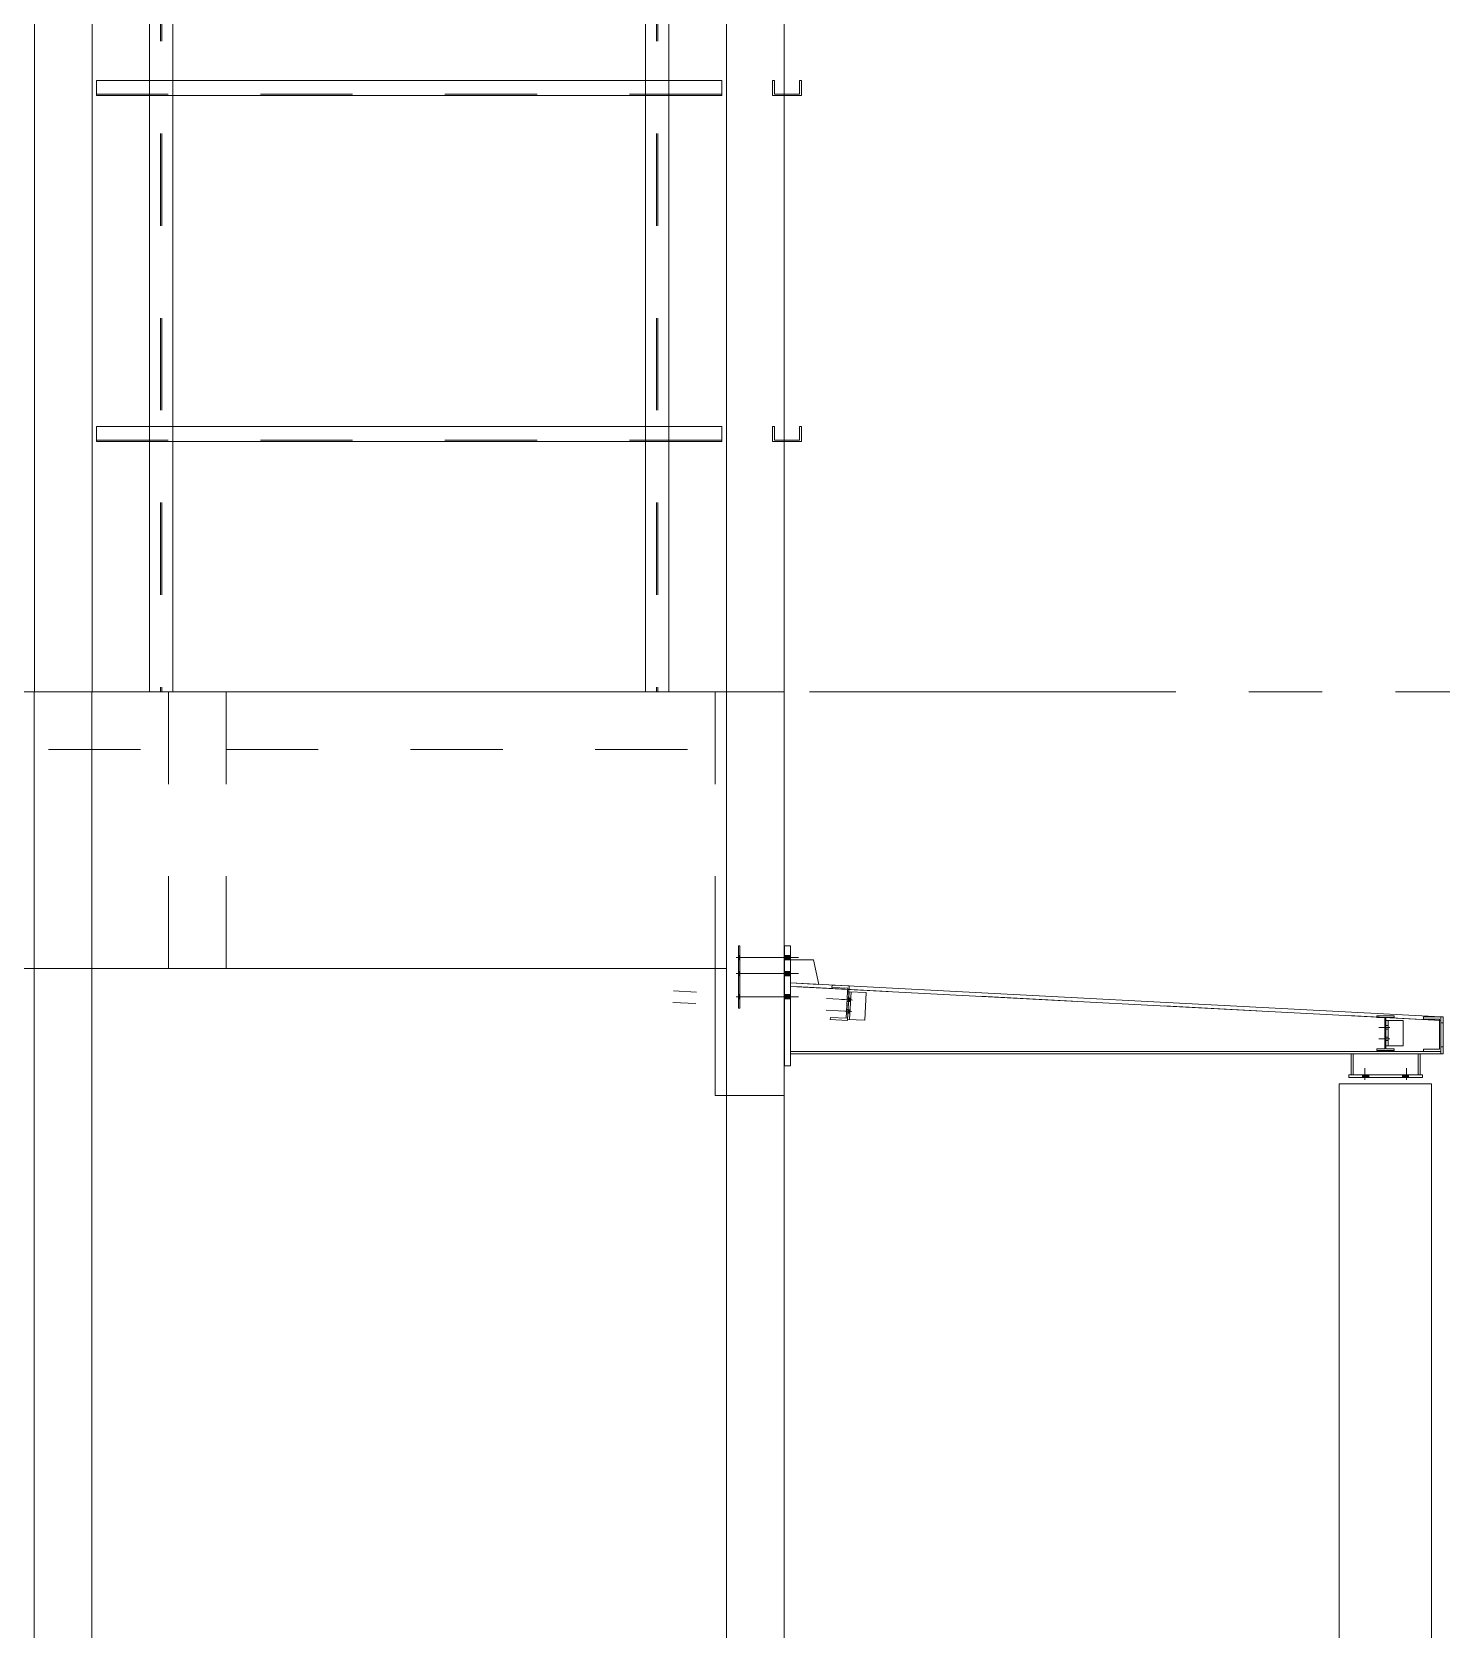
# Model space of a CAD drawing. Header units: millimetres. Extents: x 652937 to 1670132, y 1473552 to 2851037.
# Drawn here: x 663526.55 to 663532.66, y 1524457.64 to 1524464.6 of the extents above; entities that cross this region are included whole.
import ezdxf

# ---------------------------------------------------------------- set-up
doc = ezdxf.new("R2010")
doc.units = ezdxf.units.MM
doc.linetypes.add('XKITLINE00', pattern=[0])
doc.linetypes.add('XKITLINE02', pattern=[4, 2, -2])
for name, color, linetype, lineweight in [('Bolt', 7, 'Continuous', 0), ('Part', 2, 'Continuous', 0), ('S-GRID', 1, 'Continuous', 9)]:
    doc.layers.add(name, color=color, linetype=linetype, lineweight=lineweight)

# ---------------------------------------------------------------- blocks, each defined once
blk = doc.blocks.new('*A1092749')
at = {"layer": 'S-GRID', "linetype": 'XKITLINE00', "lineweight": 0}
for p, q in [((537.774725, 31.898606), (539.362225, 31.898606)), ((540.949725, 31.898606), (548.887225, 31.898606)), ((550.474725, 31.898606), (552.062225, 31.898606)), ((553.649725, 31.898606), (561.587225, 31.898606)), ((563.174725, 31.898606), (564.762225, 31.898606)), ((566.349725, 31.898606), (574.287225, 31.898606))]:
    blk.add_line(p, q, dxfattribs=at)
blk = doc.blocks.new('*A1134763')
at = {"layer": 'Part', "linetype": 'XKITLINE00', "lineweight": 0}
for p, q in [((536.853801, 66.998606), (536.853801, 31.898606)), ((538.103801, 66.998606), (536.853801, 66.998606)), ((538.103801, 31.898606), (538.103801, 66.998606)), ((536.853801, 31.898606), (538.103801, 31.898606))]:
    blk.add_line(p, q, dxfattribs=at)
blk = doc.blocks.new('*A1135764')
at = {"layer": 'Part', "linetype": 'XKITLINE00', "lineweight": 0}
for p, q in [((539.348822, 63.998606), (539.348822, 60.148606)), ((539.848822, 63.998606), (539.848822, 60.148606)), ((539.348822, 59.823606), (539.348822, 52.648606)), ((539.848822, 59.823606), (539.848822, 52.648606)), ((539.348822, 52.323606), (539.348822, 45.148606)), ((539.848822, 52.323606), (539.848822, 45.148606)), ((539.348822, 44.823606), (539.348822, 37.648606)), ((539.848822, 44.823606), (539.848822, 37.648606)), ((539.348822, 37.323606), (539.348822, 31.898606)), ((539.848822, 37.323606), (539.848822, 31.898606))]:
    blk.add_line(p, q, dxfattribs=at)
at = {"layer": 'Part', "linetype": 'XKITLINE02', "lineweight": 0}
for p, q in [((539.848822, 63.998606), (539.348822, 63.998606)), ((539.583822, 63.998606), (539.583822, 31.898606)), ((539.613822, 63.998606), (539.613822, 31.898606)), ((539.348822, 60.148606), (539.348822, 59.823606)), ((539.848822, 60.148606), (539.848822, 59.823606)), ((539.348822, 52.648606), (539.348822, 52.323606)), ((539.848822, 52.648606), (539.848822, 52.323606)), ((539.348822, 45.148606), (539.348822, 44.823606)), ((539.848822, 45.148606), (539.848822, 44.823606)), ((539.348822, 37.648606), (539.348822, 37.323606)), ((539.848822, 37.648606), (539.848822, 37.323606)), ((539.848822, 31.898606), (539.348822, 31.898606))]:
    blk.add_line(p, q, dxfattribs=at)
blk = doc.blocks.new('*A1144773')
at = {"layer": 'Part', "linetype": 'XKITLINE00', "lineweight": 0}
for p, q in [((551.848822, 66.998606), (551.848822, 31.898606)), ((553.098822, 66.998606), (551.848822, 66.998606)), ((553.098822, 31.898606), (553.098822, 66.998606)), ((551.848822, 31.898606), (553.098822, 31.898606))]:
    blk.add_line(p, q, dxfattribs=at)
blk = doc.blocks.new('*A1145774')
at = {"layer": 'Part', "linetype": 'XKITLINE00', "lineweight": 0}
for p, q in [((550.09881, 63.998606), (550.09881, 60.148606)), ((550.59881, 63.998606), (550.59881, 60.148606)), ((550.09881, 59.823606), (550.09881, 52.648606)), ((550.59881, 59.823606), (550.59881, 52.648606)), ((550.09881, 52.323606), (550.09881, 45.148606)), ((550.59881, 52.323606), (550.59881, 45.148606)), ((550.09881, 44.823606), (550.09881, 37.648606)), ((550.59881, 44.823606), (550.59881, 37.648606)), ((550.09881, 37.323606), (550.09881, 31.898606)), ((550.59881, 37.323606), (550.59881, 31.898606))]:
    blk.add_line(p, q, dxfattribs=at)
at = {"layer": 'Part', "linetype": 'XKITLINE02', "lineweight": 0}
for p, q in [((550.59881, 63.998606), (550.09881, 63.998606)), ((550.33381, 63.998606), (550.33381, 31.898606)), ((550.36381, 63.998606), (550.36381, 31.898606)), ((550.09881, 60.148606), (550.09881, 59.823606)), ((550.59881, 60.148606), (550.59881, 59.823606)), ((550.09881, 52.648606), (550.09881, 52.323606)), ((550.59881, 52.648606), (550.59881, 52.323606)), ((550.09881, 45.148606), (550.09881, 44.823606)), ((550.59881, 45.148606), (550.59881, 44.823606)), ((550.09881, 37.648606), (550.09881, 37.323606)), ((550.59881, 37.648606), (550.59881, 37.323606)), ((550.59881, 31.898606), (550.09881, 31.898606))]:
    blk.add_line(p, q, dxfattribs=at)
blk = doc.blocks.new('*A1146775')
at = {"layer": 'Part', "linetype": 'XKITLINE02', "lineweight": 0}
for p, q in [((552.88873, 45.148606), (552.848728, 45.148606)), ((552.848728, 45.148606), (552.848728, 44.823606)), ((552.888728, 44.853606), (552.888728, 45.148606)), ((553.098822, 44.823606), (552.848728, 44.823606)), ((553.098822, 44.853606), (552.888728, 44.853606))]:
    blk.add_line(p, q, dxfattribs=at)
at = {"layer": 'Part', "linetype": 'XKITLINE00', "lineweight": 0}
for p, q in [((553.47373, 45.148606), (553.433728, 45.148606)), ((553.433728, 45.148606), (553.433728, 44.853606)), ((553.473728, 44.823606), (553.473728, 45.148606)), ((553.43373, 44.853606), (553.098822, 44.853606)), ((553.47373, 44.823606), (553.098822, 44.823606))]:
    blk.add_line(p, q, dxfattribs=at)
blk = doc.blocks.new('*A1148777')
at = {"layer": 'Part', "linetype": 'XKITLINE00', "lineweight": 0}
for p, q in [((551.748759, 45.148606), (538.198788, 45.148606)), ((538.198788, 44.823606), (538.198788, 45.148606)), ((551.748761, 45.148606), (551.748759, 45.148606)), ((551.748759, 45.148606), (551.748759, 44.823606)), ((551.748759, 44.823606), (538.198788, 44.823606)), ((551.748759, 44.823606), (551.748794, 44.823606))]:
    blk.add_line(p, q, dxfattribs=at)
at = {"layer": 'Part', "linetype": 'XKITLINE02', "lineweight": 0}
for p, q in [((538.19879, 44.853606), (538.19879, 45.148606)), ((538.198821, 44.853606), (538.198821, 45.148606)), ((538.198823, 44.823606), (538.198823, 45.148606)), ((551.748794, 45.148606), (551.748759, 45.148606)), ((551.748761, 44.853606), (551.748761, 45.148606)), ((551.748794, 45.148606), (551.748792, 45.148606)), ((551.748792, 45.148606), (551.748792, 44.853606)), ((551.748794, 44.823606), (551.748794, 45.148606)), ((551.748792, 44.853606), (538.19879, 44.853606)), ((551.748794, 44.823606), (551.748759, 44.823606)), ((551.748792, 44.853606), (551.748761, 44.853606))]:
    blk.add_line(p, q, dxfattribs=at)
blk = doc.blocks.new('*A1373906')
at = {"layer": 'Part', "linetype": 'XKITLINE02', "lineweight": 0}
for p, q in [((529.153801, 31.898606), (529.153801, 30.648606)), ((539.753801, 31.898606), (529.153801, 31.898606)), ((539.753801, 30.648606), (539.753801, 31.898606)), ((529.153801, 30.648606), (539.753801, 30.648606))]:
    blk.add_line(p, q, dxfattribs=at)
blk = doc.blocks.new('*A1374907')
at = {"layer": 'Part', "linetype": 'XKITLINE02', "lineweight": 0}
for p, q in [((508.098822, 31.898606), (508.098822, 25.898606)), ((508.098822, 31.898606), (508.113821, 31.898606)), ((508.113821, 25.898606), (508.098822, 25.898606))]:
    blk.add_line(p, q, dxfattribs=at)
at = {"layer": 'Part', "linetype": 'XKITLINE00', "lineweight": 0}
for p, q in [((508.113821, 31.898606), (551.848822, 31.898606)), ((551.848822, 31.898606), (551.848822, 25.898606)), ((551.848822, 25.898606), (508.113821, 25.898606))]:
    blk.add_line(p, q, dxfattribs=at)
blk = doc.blocks.new('*A1375908')
at = {"layer": 'Part', "linetype": 'XKITLINE00', "lineweight": 0}
for p, q in [((551.748759, 37.648606), (538.198788, 37.648606)), ((538.198788, 37.323606), (538.198788, 37.648606)), ((551.748761, 37.648606), (551.748759, 37.648606)), ((551.748759, 37.648606), (551.748759, 37.323606)), ((551.748759, 37.323606), (538.198788, 37.323606)), ((551.748759, 37.323606), (551.748794, 37.323606))]:
    blk.add_line(p, q, dxfattribs=at)
at = {"layer": 'Part', "linetype": 'XKITLINE02', "lineweight": 0}
for p, q in [((538.19879, 37.353606), (538.19879, 37.648606)), ((538.198821, 37.353606), (538.198821, 37.648606)), ((538.198823, 37.323606), (538.198823, 37.648606)), ((551.748794, 37.648606), (551.748759, 37.648606)), ((551.748761, 37.353606), (551.748761, 37.648606)), ((551.748794, 37.648606), (551.748792, 37.648606)), ((551.748792, 37.648606), (551.748792, 37.353606)), ((551.748794, 37.323606), (551.748794, 37.648606)), ((551.748792, 37.353606), (538.19879, 37.353606)), ((551.748794, 37.323606), (551.748759, 37.323606)), ((551.748792, 37.353606), (551.748761, 37.353606))]:
    blk.add_line(p, q, dxfattribs=at)
blk = doc.blocks.new('*A1474958')
at = {"layer": 'Part', "linetype": 'XKITLINE00', "lineweight": 0}
for p, q in [((536.848822, 31.898606), (536.848822, 11.391996)), ((538.098822, 31.898606), (536.848822, 31.898606)), ((538.098822, 11.391996), (538.098822, 31.898606))]:
    blk.add_line(p, q, dxfattribs=at)
blk = doc.blocks.new('*A1487971')
at = {"layer": 'Part', "linetype": 'XKITLINE02', "lineweight": 0}
for p, q in [((553.098822, 31.898606), (551.603801, 31.898606)), ((551.603801, 31.898606), (551.603801, 25.898606)), ((553.098822, 23.148606), (551.848822, 23.148606))]:
    blk.add_line(p, q, dxfattribs=at)
at = {"layer": 'Part', "linetype": 'XKITLINE00', "lineweight": 0}
for p, q in [((553.103801, 31.898606), (553.098822, 31.898606)), ((553.103801, 23.148606), (553.103801, 31.898606)), ((551.603801, 25.898606), (551.603801, 23.148606)), ((551.848822, 23.148606), (551.603801, 23.148606)), ((553.103801, 23.148606), (553.098822, 23.148606))]:
    blk.add_line(p, q, dxfattribs=at)
blk = doc.blocks.new('*A1488972')
at = {"layer": 'Part', "linetype": 'XKITLINE00', "lineweight": 0}
for p, q in [((551.848822, 31.898606), (551.848822, 11.391996)), ((553.098822, 31.898606), (551.848822, 31.898606)), ((553.098822, 11.391996), (553.098822, 31.898606))]:
    blk.add_line(p, q, dxfattribs=at)
blk = doc.blocks.new('*A1489973')
at = {"layer": 'Part', "linetype": 'XKITLINE02', "lineweight": 0}
for p, q in [((567.337001, 24.773517), (553.237008, 25.512464)), ((553.237008, 25.512464), (553.237008, 24.098617)), ((567.337001, 24.098617), (567.337001, 24.773517)), ((553.237008, 24.098617), (567.337001, 24.098617))]:
    blk.add_line(p, q, dxfattribs=at)
at = {"layer": 'Part', "linetype": 'XKITLINE00', "lineweight": 0}
blk.add_line((567.337001, 24.773517), (567.333076, 24.773723), dxfattribs=at)
blk = doc.blocks.new('*A1490974')
at = {"layer": 'Part', "linetype": 'XKITLINE00', "lineweight": 0}
for p, q in [((567.337001, 24.098617), (553.237001, 24.098617)), ((567.337001, 24.048617), (553.237001, 24.048617)), ((567.337001, 24.048617), (567.337001, 24.098617))]:
    blk.add_line(p, q, dxfattribs=at)
at = {"layer": 'Part', "linetype": 'XKITLINE02', "lineweight": 0}
blk.add_line((553.237001, 24.098617), (553.237001, 24.048617), dxfattribs=at)
blk = doc.blocks.new('*A1491975')
at = {"layer": 'Part', "linetype": 'XKITLINE00', "lineweight": 0}
for p, q in [((567.337001, 24.848617), (553.237001, 25.587567)), ((567.333075, 24.77372), (553.237001, 25.512464)), ((567.337001, 24.848617), (567.333075, 24.77372))]:
    blk.add_line(p, q, dxfattribs=at)
at = {"layer": 'Part', "linetype": 'XKITLINE02', "lineweight": 0}
blk.add_line((553.237001, 25.587567), (553.237001, 25.512464), dxfattribs=at)
blk = doc.blocks.new('*A1492976')
at = {"layer": 'Part', "linetype": 'XKITLINE02', "lineweight": 0}
for p, q in [((554.136087, 25.490435), (554.138703, 25.540367)), ((554.480614, 25.472379), (554.136087, 25.490435)), ((554.51319, 25.520741), (554.473938, 24.771769)), ((554.476689, 25.397482), (554.480614, 25.472379)), ((554.446595, 24.82327), (554.476689, 25.397482)), ((554.506648, 25.395912), (554.476689, 25.397482)), ((554.102068, 24.841326), (554.099451, 24.791395)), ((554.099451, 24.791395), (554.473938, 24.771769)), ((554.446595, 24.82327), (554.102068, 24.841326))]:
    blk.add_line(p, q, dxfattribs=at)
at = {"layer": 'Part', "linetype": 'XKITLINE00', "lineweight": 0}
blk.add_line((554.138703, 25.540367), (554.51319, 25.520741), dxfattribs=at)
blk = doc.blocks.new('*A1493977')
at = {"layer": 'Part', "linetype": 'XKITLINE00', "lineweight": 0}
for p, q in [((553.737008, 26.087564), (553.237008, 26.087564)), ((553.850115, 25.555433), (553.737008, 26.087564))]:
    blk.add_line(p, q, dxfattribs=at)
at = {"layer": 'Part', "linetype": 'XKITLINE02', "lineweight": 0}
for p, q in [((553.237008, 25.587564), (553.237008, 26.087564)), ((553.850115, 25.555433), (553.237008, 25.587564))]:
    blk.add_line(p, q, dxfattribs=at)
blk = doc.blocks.new('*A1494978')
at = {"layer": 'Part', "linetype": 'XKITLINE00', "lineweight": 0}
for p, q in [((552.112008, 26.387589), (552.142008, 26.387589)), ((552.112008, 26.387589), (552.112008, 25.037589)), ((552.142008, 25.037589), (552.142008, 26.387589)), ((552.112008, 25.037589), (552.142008, 25.037589))]:
    blk.add_line(p, q, dxfattribs=at)
blk = doc.blocks.new('*A1495979')
at = {"layer": 'Part', "linetype": 'XKITLINE02', "lineweight": 0}
for p, q in [((554.475238, 24.796669), (554.506639, 25.395846)), ((554.506639, 25.395846), (554.881125, 25.37622)), ((554.551577, 25.393491), (554.520176, 24.794313)), ((554.881125, 25.37622), (554.849724, 24.777043)), ((554.849724, 24.777043), (554.475238, 24.796669))]:
    blk.add_line(p, q, dxfattribs=at)
blk = doc.blocks.new('*A1496980')
at = {"layer": 'Bolt', "linetype": 'XKITLINE00', "lineweight": 0}
for p, q in [((551.203153, 25.387379), (550.703828, 25.41335)), ((551.190178, 25.13793), (550.690853, 25.163902))]:
    blk.add_line(p, q, dxfattribs=at)
blk = doc.blocks.new('*A1497981')
at = {"layer": 'Bolt'}
for points in [[(552.142, 26.09), (552.112, 26.09), (552.112, 26.185), (552.142, 26.185)], [(552.142, 26.09), (552.112, 26.09), (552.112, 26.185), (552.142, 26.185)], [(553.237, 26.09), (553.112, 26.09), (553.112, 26.185), (553.237, 26.185)], [(553.237, 26.09), (553.112, 26.09), (553.112, 26.185), (553.237, 26.185)], [(552.142, 25.74), (552.112, 25.74), (552.112, 25.835), (552.142, 25.835)], [(552.142, 25.74), (552.112, 25.74), (552.112, 25.835), (552.142, 25.835)], [(553.237, 25.74), (553.112, 25.74), (553.112, 25.835), (553.237, 25.835)], [(553.237, 25.74), (553.112, 25.74), (553.112, 25.835), (553.237, 25.835)], [(552.142, 25.24), (552.112, 25.24), (552.112, 25.335), (552.142, 25.335)], [(552.142, 25.24), (552.112, 25.24), (552.112, 25.335), (552.142, 25.335)], [(553.237, 25.24), (553.112, 25.24), (553.112, 25.335), (553.237, 25.335)], [(553.237, 25.24), (553.112, 25.24), (553.112, 25.335), (553.237, 25.335)]]:
    blk.add_hatch(color=256, dxfattribs=at).paths.add_polyline_path(points, flags=17)
at = {"layer": 'Bolt', "linetype": 'XKITLINE00', "lineweight": 0}
for p, q in [((552.059, 26.138), (553.412, 26.138)), ((552.059, 26.138), (553.412, 26.138)), ((552.112, 26.185), (552.142, 26.185)), ((552.112, 26.185), (552.142, 26.185)), ((553.112, 26.185), (553.237, 26.185)), ((553.112, 26.185), (553.237, 26.185)), ((552.059, 25.788), (553.412, 25.788)), ((552.059, 25.788), (553.412, 25.788)), ((552.112, 26.09), (552.142, 26.09)), ((552.112, 26.09), (552.142, 26.09)), ((552.112, 25.835), (552.142, 25.835)), ((552.112, 25.835), (552.142, 25.835)), ((553.112, 26.09), (553.237, 26.09)), ((553.112, 26.09), (553.237, 26.09)), ((553.112, 25.835), (553.237, 25.835)), ((553.112, 25.835), (553.237, 25.835)), ((552.112, 25.74), (552.142, 25.74)), ((552.112, 25.74), (552.142, 25.74)), ((553.112, 25.74), (553.237, 25.74)), ((553.112, 25.74), (553.237, 25.74)), ((552.059, 25.288), (553.412, 25.288)), ((552.059, 25.288), (553.412, 25.288)), ((552.112, 25.335), (552.142, 25.335)), ((552.112, 25.335), (552.142, 25.335)), ((552.112, 25.24), (552.142, 25.24)), ((552.112, 25.24), (552.142, 25.24)), ((553.112, 25.335), (553.237, 25.335)), ((553.112, 25.335), (553.237, 25.335)), ((553.112, 25.24), (553.237, 25.24)), ((553.112, 25.24), (553.237, 25.24))]:
    blk.add_line(p, q, dxfattribs=at)
blk = doc.blocks.new('*A1498982')
at = {"layer": 'Bolt', "linetype": 'XKITLINE02', "lineweight": 0}
for p, q in [((554.581879, 25.216692), (554.342603, 25.229149)), ((554.495449, 25.183641), (554.465489, 25.185201)), ((554.499348, 25.25854), (554.469388, 25.260099)), ((554.540383, 25.181302), (554.495444, 25.183641)), ((554.544282, 25.2562), (554.499343, 25.25854)), ((554.568882, 24.967031), (554.329606, 24.979487)), ((554.482452, 24.933979), (554.452492, 24.935539)), ((554.486351, 25.008878), (554.456391, 25.010437)), ((554.527386, 24.93164), (554.482447, 24.933979)), ((554.531285, 25.006539), (554.486346, 25.008878))]:
    blk.add_line(p, q, dxfattribs=at)
blk = doc.blocks.new('*A1499983')
at = {"layer": 'Part', "linetype": 'XKITLINE00', "lineweight": 0}
for p, q in [((553.112008, 26.387589), (553.237008, 26.387589)), ((553.112008, 26.387589), (553.112008, 23.787589)), ((553.237008, 26.387589), (553.237008, 23.787589)), ((553.112008, 23.787589), (553.237008, 23.787589))]:
    blk.add_line(p, q, dxfattribs=at)
blk = doc.blocks.new('*A1509993')
at = {"layer": 'Part', "linetype": 'XKITLINE02', "lineweight": 0}
for p, q in [((566.319951, 24.873617), (565.944951, 24.873617)), ((565.944951, 24.873617), (565.944951, 24.838617)), ((565.944951, 24.838617), (566.119951, 24.838617)), ((566.119951, 24.838617), (566.119951, 24.158617)), ((566.144951, 24.158617), (566.144951, 24.838617)), ((566.144951, 24.838617), (566.319951, 24.838617)), ((566.319951, 24.838617), (566.319951, 24.873617)), ((566.119951, 24.158617), (565.944951, 24.158617)), ((565.944951, 24.158617), (565.944951, 24.123617)), ((565.944951, 24.123617), (566.319951, 24.123617)), ((566.319951, 24.158617), (566.144951, 24.158617)), ((566.319951, 24.123617), (566.319951, 24.158617))]:
    blk.add_line(p, q, dxfattribs=at)
blk = doc.blocks.new('*A1510994')
at = {"layer": 'Part', "linetype": 'XKITLINE02', "lineweight": 0}
for p, q in [((567.333051, 24.848617), (566.958051, 24.848617)), ((566.958051, 24.848617), (566.958051, 24.798617)), ((566.958051, 24.798617), (567.303051, 24.798617)), ((567.303051, 24.798617), (567.303051, 24.148617)), ((567.333051, 24.098617), (567.333051, 24.848617)), ((567.303051, 24.148617), (566.958051, 24.148617)), ((566.958051, 24.148617), (566.958051, 24.098617)), ((566.958051, 24.098617), (567.333051, 24.098617))]:
    blk.add_line(p, q, dxfattribs=at)
blk = doc.blocks.new('*A15181002')
at = {"layer": 'Bolt', "linetype": 'XKITLINE02', "lineweight": 0}
for p, q in [((566.229551, 24.623617), (565.989951, 24.623617)), ((566.229551, 24.373617), (565.989951, 24.373617)), ((566.144951, 24.661117), (566.119951, 24.661117)), ((566.144951, 24.586117), (566.119951, 24.586117)), ((566.144951, 24.411117), (566.119951, 24.411117)), ((566.189951, 24.661117), (566.144951, 24.661117)), ((566.189951, 24.586117), (566.144951, 24.586117)), ((566.189951, 24.411117), (566.144951, 24.411117)), ((566.144951, 24.336117), (566.119951, 24.336117)), ((566.189951, 24.336117), (566.144951, 24.336117))]:
    blk.add_line(p, q, dxfattribs=at)
blk = doc.blocks.new('*A15191003')
at = {"layer": 'Bolt'}
for points in [[(565.639, 23.539), (565.639, 23.599), (565.734, 23.599), (565.734, 23.539)], [(565.639, 23.539), (565.639, 23.599), (565.734, 23.599), (565.734, 23.539)], [(566.539, 23.539), (566.539, 23.599), (566.634, 23.599), (566.634, 23.539)], [(566.539, 23.539), (566.539, 23.599), (566.634, 23.599), (566.634, 23.539)]]:
    blk.add_hatch(color=256, dxfattribs=at).paths.add_polyline_path(points, flags=17)
at = {"layer": 'Bolt', "linetype": 'XKITLINE00', "lineweight": 0}
for p, q in [((565.687, 23.486), (565.687, 23.739)), ((565.687, 23.486), (565.687, 23.739)), ((566.587, 23.486), (566.587, 23.739)), ((566.587, 23.486), (566.587, 23.739)), ((565.639, 23.539), (565.639, 23.599)), ((565.639, 23.539), (565.639, 23.599)), ((565.734, 23.539), (565.734, 23.599)), ((565.734, 23.539), (565.734, 23.599)), ((566.539, 23.539), (566.539, 23.599)), ((566.539, 23.539), (566.539, 23.599)), ((566.634, 23.539), (566.634, 23.599)), ((566.634, 23.539), (566.634, 23.599))]:
    blk.add_line(p, q, dxfattribs=at)
blk = doc.blocks.new('*A15201004')
at = {"layer": 'Bolt'}
for points in [[(565.772, 23.599), (565.772, 23.539), (565.702, 23.539), (565.702, 23.599)], [(565.772, 23.599), (565.772, 23.539), (565.702, 23.539), (565.702, 23.599)], [(566.572, 23.599), (566.572, 23.539), (566.502, 23.539), (566.502, 23.599)], [(566.572, 23.599), (566.572, 23.539), (566.502, 23.539), (566.502, 23.599)]]:
    blk.add_hatch(color=256, dxfattribs=at).paths.add_polyline_path(points, flags=17)
at = {"layer": 'Bolt', "linetype": 'XKITLINE00', "lineweight": 0}
for p, q in [((565.702, 23.599), (565.702, 23.539)), ((565.702, 23.599), (565.702, 23.539)), ((565.737, 23.599), (565.737, 23.539)), ((565.737, 23.599), (565.737, 23.539)), ((565.772, 23.599), (565.772, 23.539)), ((565.772, 23.599), (565.772, 23.539)), ((566.502, 23.599), (566.502, 23.539)), ((566.502, 23.599), (566.502, 23.539)), ((566.537, 23.599), (566.537, 23.539)), ((566.537, 23.599), (566.537, 23.539)), ((566.572, 23.599), (566.572, 23.539)), ((566.572, 23.599), (566.572, 23.539))]:
    blk.add_line(p, q, dxfattribs=at)
blk = doc.blocks.new('*A15211005')
at = {"layer": 'Part', "linetype": 'XKITLINE02', "lineweight": 0}
for p, q in [((566.519951, 24.773617), (566.144951, 24.773617)), ((566.144951, 24.773617), (566.144951, 24.223617)), ((566.189951, 24.223617), (566.189951, 24.773617)), ((566.519951, 24.773617), (566.519951, 24.223617)), ((566.519951, 24.223617), (566.144951, 24.223617))]:
    blk.add_line(p, q, dxfattribs=at)
blk = doc.blocks.new('*A15221006')
at = {"layer": 'Part', "linetype": 'XKITLINE00', "lineweight": 0}
for p, q in [((565.387437, 23.598606), (565.387437, 24.048456)), ((566.887437, 24.048456), (565.387437, 24.048456)), ((565.432437, 23.598606), (565.432437, 24.048456)), ((566.842437, 24.048456), (566.842437, 23.598606)), ((566.887437, 24.048456), (566.887437, 23.598606))]:
    blk.add_line(p, q, dxfattribs=at)
at = {"layer": 'Part', "linetype": 'XKITLINE02', "lineweight": 0}
for p, q in [((565.387437, 23.598456), (565.387437, 23.598606)), ((565.387437, 23.598606), (565.387437, 23.598456)), ((566.887437, 23.598456), (565.387437, 23.598456)), ((565.432437, 23.598606), (565.432437, 23.598456)), ((565.432437, 23.598456), (565.432437, 23.598606)), ((565.432437, 23.598606), (565.432437, 23.598456)), ((566.842437, 23.598606), (566.842437, 23.598456)), ((566.842437, 23.598456), (566.842437, 23.598606)), ((566.842437, 23.598456), (566.842437, 23.598606)), ((566.842437, 23.598606), (566.842437, 23.598456)), ((566.887437, 23.598606), (566.887437, 23.598456))]:
    blk.add_line(p, q, dxfattribs=at)
blk = doc.blocks.new('*A15231007')
at = {"layer": 'Part', "linetype": 'XKITLINE00', "lineweight": 0}
for p, q in [((565.336983, 23.598606), (566.936983, 23.598606)), ((565.336983, 23.598606), (565.336983, 23.538606)), ((565.336983, 23.538606), (566.936983, 23.538606)), ((566.936983, 23.598606), (566.936983, 23.538606))]:
    blk.add_line(p, q, dxfattribs=at)
blk = doc.blocks.new('*A15241008')
at = {"layer": 'Part', "linetype": 'XKITLINE00', "lineweight": 0}
for p, q in [((567.337001, 24.848617), (567.337001, 24.048617)), ((567.337001, 24.848617), (567.387001, 24.848617)), ((567.387001, 24.848617), (567.387001, 24.048617)), ((567.387001, 24.048617), (567.337001, 24.048617))]:
    blk.add_line(p, q, dxfattribs=at)
at = {"layer": 'Part', "linetype": 'XKITLINE02', "lineweight": 0}
for p, q in [((567.387001, 24.723514), (567.337001, 24.723514)), ((567.387001, 24.198617), (567.337001, 24.198617))]:
    blk.add_line(p, q, dxfattribs=at)
blk = doc.blocks.new('*A15321016')
at = {"layer": 'Part', "linetype": 'XKITLINE00', "lineweight": 0}
for p, q in [((566.519951, 24.773617), (566.144951, 24.773617)), ((566.144951, 24.773617), (566.144951, 24.223617)), ((566.189951, 24.773617), (566.189951, 24.223617)), ((566.519951, 24.773617), (566.519951, 24.223617)), ((566.519951, 24.223617), (566.144951, 24.223617))]:
    blk.add_line(p, q, dxfattribs=at)
blk = doc.blocks.new('*A15331017')
at = {"layer": 'Part', "linetype": 'XKITLINE00', "lineweight": 0}
for p, q in [((554.475238, 24.796669), (554.506639, 25.395846)), ((554.881125, 25.37622), (554.506639, 25.395846)), ((554.551577, 25.393491), (554.520176, 24.794313)), ((554.881125, 25.37622), (554.849724, 24.777043)), ((554.849724, 24.777043), (554.475238, 24.796669))]:
    blk.add_line(p, q, dxfattribs=at)
blk = doc.blocks.new('*A15341018')
at = {"layer": 'Bolt'}
for points in [[(554.54, 25.181), (554.495, 25.184), (554.499, 25.259), (554.544, 25.256)], [(554.527, 24.932), (554.482, 24.934), (554.486, 25.009), (554.531, 25.007)]]:
    blk.add_hatch(color=256, dxfattribs=at).paths.add_polyline_path(points, flags=17)
at = {"layer": 'Bolt', "linetype": 'XKITLINE00', "lineweight": 0}
for p, q in [((554.559, 25.218), (554.021, 25.246)), ((554.54, 25.181), (554.495, 25.184)), ((554.544, 25.256), (554.499, 25.259)), ((554.546, 24.968), (554.008, 24.996)), ((554.527, 24.932), (554.482, 24.934)), ((554.531, 25.007), (554.486, 25.009))]:
    blk.add_line(p, q, dxfattribs=at)
blk = doc.blocks.new('*A15421026')
at = {"layer": 'Part', "linetype": 'XKITLINE02', "lineweight": 0}
for p, q in [((541.0038, 31.898606), (541.0038, 30.648606)), ((551.848822, 31.898606), (541.0038, 31.898606)), ((551.848822, 30.648606), (551.848822, 31.898606)), ((541.0038, 30.648606), (551.848822, 30.648606))]:
    blk.add_line(p, q, dxfattribs=at)
blk = doc.blocks.new('*A15431027')
at = {"layer": 'Part', "linetype": 'XKITLINE02', "lineweight": 0}
for p, q in [((541.003801, 31.898606), (539.753801, 31.898606)), ((539.753801, 31.898606), (539.753801, 25.898606)), ((541.003801, 25.898606), (541.003801, 31.898606)), ((539.753801, 25.898606), (541.003801, 25.898606))]:
    blk.add_line(p, q, dxfattribs=at)
blk = doc.blocks.new('*A15441028')
at = {"layer": 'Part', "linetype": 'XKITLINE02', "lineweight": 0}
for p, q in [((552.88873, 37.648606), (552.848728, 37.648606)), ((552.848728, 37.648606), (552.848728, 37.323606)), ((552.888728, 37.353606), (552.888728, 37.648606)), ((553.098822, 37.323606), (552.848728, 37.323606)), ((553.098822, 37.353606), (552.888728, 37.353606))]:
    blk.add_line(p, q, dxfattribs=at)
at = {"layer": 'Part', "linetype": 'XKITLINE00', "lineweight": 0}
for p, q in [((553.47373, 37.648606), (553.433728, 37.648606)), ((553.433728, 37.648606), (553.433728, 37.353606)), ((553.473728, 37.323606), (553.473728, 37.648606)), ((553.43373, 37.353606), (553.098822, 37.353606)), ((553.47373, 37.323606), (553.098822, 37.323606))]:
    blk.add_line(p, q, dxfattribs=at)
blk = doc.blocks.new('*A15461030')
at = {"layer": 'Part', "linetype": 'XKITLINE00', "lineweight": 0}
for p, q in [((567.128798, 23.398606), (565.128798, 23.398606)), ((565.128798, 23.398606), (565.128798, 11.391996)), ((567.128798, 23.398606), (567.128798, 11.391996))]:
    blk.add_line(p, q, dxfattribs=at)
blk = doc.blocks.new('si12')
at = {"lineweight": 0, "xscale": 200, "yscale": 200, "zscale": 200}
for name in ['*A1134763', '*A1144773', '*A1135764', '*A1145774', '*A1148777', '*A1146775', '*A1375908', '*A15441028', '*A1092749', '*A1374907', '*A1373906', '*A1474958', '*A15431027', '*A15421026', '*A1487971', '*A1488972', '*A1494978', '*A1499983', '*A1497981', '*A1493977', '*A1496980', '*A1491975', '*A1489973', '*A1492976', '*A1495979', '*A15331017', '*A15341018', '*A1498982', '*A1509993', '*A15181002', '*A15211005', '*A15321016', '*A1510994', '*A15241008', '*A1490974', '*A15221006', '*A15231007', '*A15191003', '*A15201004', '*A15461030']:
    blk.add_blockref(name, (-125633.2, 57033.4), dxfattribs=at)

msp = doc.modelspace()

# ---------------------------------------------------------------- block references
at = {"xscale": 0.001, "yscale": 0.001, "zscale": 0.001}
msp.add_blockref('si12', (663544.8241, 1524398.33), dxfattribs=at)

doc.saveas('drawing.dxf')
